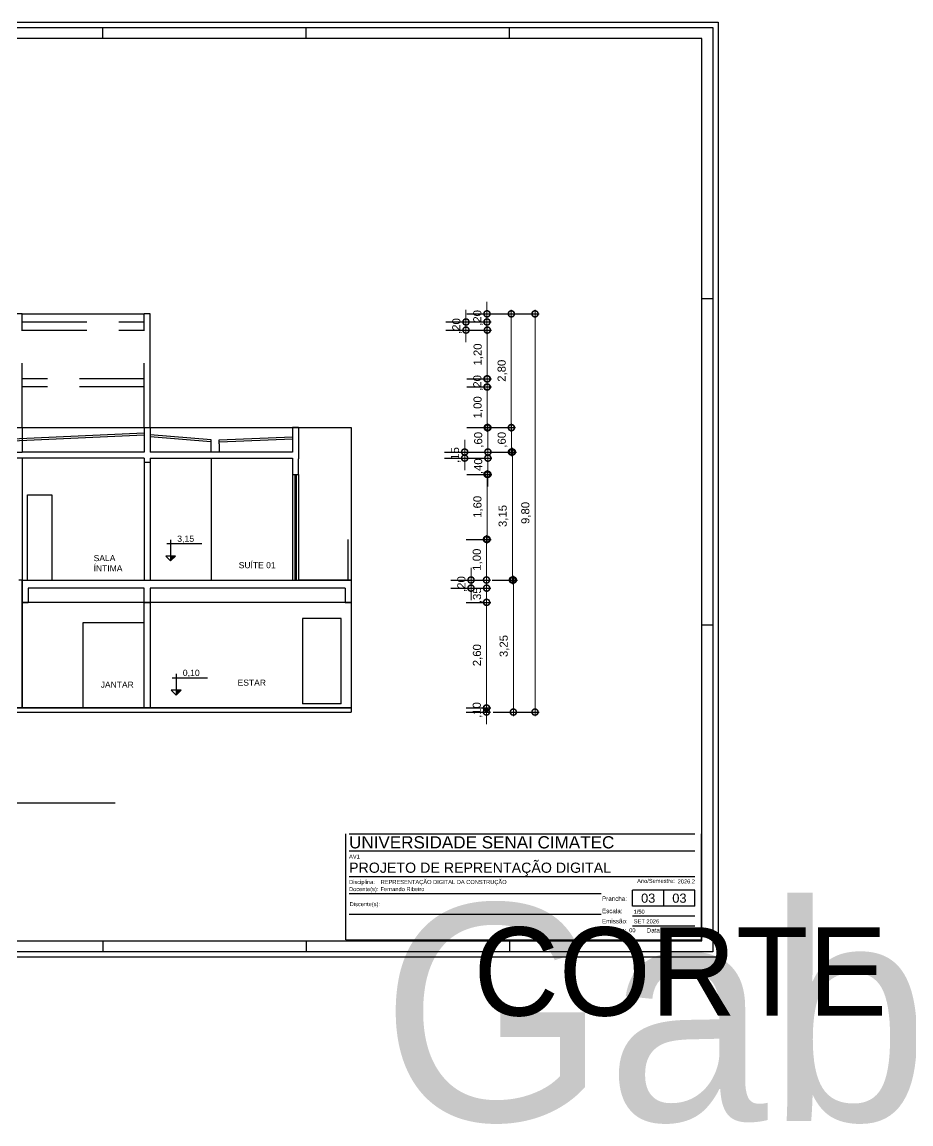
# Model space of a CAD drawing. Header units: metres. Extents: x -81278067020 to 164, y -22607194416 to 57.
# Drawn here: x 37.06 to 58.94, y 29.57 to 56.69 of the extents above; entities that cross this region are included whole.
import ezdxf
from ezdxf.enums import TextEntityAlignment as Align

# ---------------------------------------------------------------- set-up
doc = ezdxf.new("R2018")
doc.units = ezdxf.units.M
doc.header["$LTSCALE"] = 0.25
doc.linetypes.add('HIDDEN', pattern=[9.525, 6.35, -3.175])
doc.layers.add('0_MRG_AUX', color=7, linetype='Continuous', true_color=0xecbcd1, plot=False)
doc.layers.add('CAR_0', color=7, linetype='Continuous', true_color=0xff6b00, plot=False)
for name, color, linetype in [('ARQ_ALV CT', 5, 'Continuous'), ('ARQ_ALV VS', 2, 'Continuous'), ('ARQ_CONC CT', 6, 'Continuous'), ('ARQ_DIV', 3, 'Continuous'), ('ARQ_ESQ CT', 30, 'Continuous'), ('ARQ_METAL CT', 2, 'Continuous'), ('ARQ_METAL VS', 1, 'Continuous'), ('ARQ_MOB 02', 2, 'Continuous'), ('ARQ_PROJ INF', 1, 'HIDDEN'), ('ARQ_TXT 01', 1, 'Continuous'), ('CAR_LINHAS_CINZA', 8, 'Continuous'), ('CAR_LINHAS_DESTAQUE', 3, 'Continuous'), ('CAR_TEXTO_CINZA', 8, 'Continuous'), ('CAR_TEXTO_PRETO', 1, 'Continuous'), ('MRG_EXTERNA', 1, 'Continuous'), ('MRG_INTERNA', 2, 'Continuous'), ('SIMB_01', 1, 'Continuous'), ('SIMB_02', 2, 'Continuous'), ('SIMB_PREENCHIMENTO', 253, 'Continuous'), ('SIMB_TXT', 1, 'Continuous')]:
    doc.layers.add(name, color=color, linetype=linetype)
doc.layers.add('ARQ_COTA_AZUL', color=5, linetype='Continuous', lineweight=20, true_color=0x0000ff)
doc.styles.add('Annot_2.0mm', font='arial.ttf', dxfattribs={"height": 2})
doc.styles.add('Arial', font='arial.ttf')
doc.styles.add('cota', font='arial.ttf')
doc.styles.add('SIMB', font='arial.ttf')
doc.styles.get("Standard").update_dxf_attribs({"font": 'arial.ttf'})
doc.dimstyles.new('Info 01 - annot', dxfattribs={"dimtxt": 2, "dimasz": 3, "dimexe": 1, "dimexo": 1, "dimgap": 1, "dimtad": 1, "dimzin": 4, "dimtxsty": 'cota', "dimblk": 'DOTSMALL', "dimcen": 2, "dimdle": 1, "dimclrd": 256, "dimclre": 256, "dimclrt": 1, "dimazin": 2, "dimtfac": 0.09, "dimtix": 1, "dimtmove": 2, "dimatfit": 2, "dimfxl": 5, "dimfxlon": 1, "dimtolj": 1, "dimtzin": 4, "dimlwd": -1, "dimarcsym": 1})

# ---------------------------------------------------------------- blocks, each defined once
blk = doc.blocks.new('FORMATO_A0mmD')
at = {"layer": '0_MRG_AUX'}
blk.add_lwpolyline([(0, 851), (0, 0), (-1199, 0), (-1199, 851)], close=True, dxfattribs=at)
at = {"layer": 'MRG_EXTERNA'}
blk.add_lwpolyline([(-5, 846), (-5, 5), (-1194, 5), (-1194, 846)], close=True, dxfattribs=at)
at = {"layer": 'MRG_INTERNA'}
for p, q in [((-984, 836), (-984, 846)), ((-864.5, 836), (-864.5, 846)), ((-745, 836), (-745, 846)), ((-745, 836), (-745, 846)), ((-560, 836), (-560, 846)), ((-375, 836), (-375, 846)), ((-190, 836), (-190, 846)), ((-1169, 836), (-1169, 15)), ((-15, 836), (-1169, 836)), ((-15, 15), (-15, 836)), ((-1169, 599), (-1194, 599)), ((-5, 599), (-15, 599)), ((-1169, 302), (-1194, 302)), ((-5, 302), (-15, 302)), ((-1169, 15), (-15, 15)), ((-984, 15), (-984, 5)), ((-864.5, 15), (-864.5, 5)), ((-745, 15), (-745, 5)), ((-745, 15), (-745, 5)), ((-560, 15), (-560, 5)), ((-375, 15), (-375, 5)), ((-190, 15), (-190, 5))]:
    blk.add_line(p, q, dxfattribs=at)
blk = doc.blocks.new('carimbo')
at = {"layer": 'CAR_0'}
for p, q in [((-0.175, 0), (-0.175, 0.05225)), ((0, 0), (0, 0.05225)), ((-0.175, 0), (0, 0))]:
    blk.add_line(p, q, dxfattribs=at)
at = {"layer": 'CAR_LINHAS_CINZA'}
for p, q in [((-0.17336, 0.05225), (-0.00329, 0.05225)), ((-0.17336, 0.04375), (-0.00329, 0.04375)), ((-0.00329, 0.031), (-0.17336, 0.031)), ((-0.04936, 0.02275), (-0.17336, 0.02275)), ((-0.04936, 0.0125), (-0.17336, 0.0125))]:
    blk.add_line(p, q, dxfattribs=at)
at = {"layer": 'CAR_LINHAS_DESTAQUE'}
for p, q in [((-0.00329, 0.02443), (-0.03396, 0.02443)), ((-0.03396, 0.01665), (-0.03396, 0.02443)), ((-0.01862, 0.01665), (-0.01862, 0.02443)), ((-0.00329, 0.01665), (-0.00329, 0.02443)), ((-0.00329, 0.01665), (-0.03396, 0.01665))]:
    blk.add_line(p, q, dxfattribs=at)
at = {"layer": 'CAR_TEXTO_CINZA'}
for p, q in [((-0.00329, 0.01165), (-0.03396, 0.01165)), ((-0.00329, 0.00685), (-0.03396, 0.00685))]:
    blk.add_line(p, q, dxfattribs=at)
at = {"layer": 'CAR_TEXTO_CINZA', "style": 'Arial'}
for s, height, p in [('Disciplina:', 0.002, (-0.17336, 0.0275)), ('Ano/Semestre:', 0.002, (-0.03171, 0.02803)), ('Docente(s):', 0.002, (-0.17336, 0.024)), ('Prancha: ', 0.0022, (-0.049, 0.01921)), ('Escala:', 0.0022, (-0.049, 0.01315)), ('Emissão:', 0.0022, (-0.049, 0.00815)), ('Revisão: ', 0.0022, (-0.049, 0.00365)), ('Data:', 0.0022, (-0.02701, 0.00365))]:
    blk.add_text(s, height=height, dxfattribs=at).set_placement(p)
blk.add_text('Discente(s):', height=0.002, dxfattribs=at).set_placement((-0.17305, 0.01762), align=Align.MIDDLE_LEFT)
at = {"layer": 'CAR_TEXTO_CINZA', "style": 'Arial', "flags": 8}
blk.add_attdef('FASE', (-0.17336, 0.04), '', height=0.002, dxfattribs=at)
blk.add_attdef('A/S', text='', height=0.002, dxfattribs=at).set_placement((-0.00329, 0.02776), align=Align.RIGHT)
at = {"layer": 'CAR_TEXTO_PRETO', "lineweight": 30, "flags": 104}
blk.add_attdef('TITULO_01', text='', height=0.003, dxfattribs=at).set_placement((-0.11218, 0.00625), align=Align.MIDDLE_CENTER)
at = {"layer": 'CAR_TEXTO_PRETO', "linetype": 'Continuous', "style": 'Arial', "flags": 8}
for tag, p, height in [('IES-CURSO', (-0.17336, 0.045), 0.006), ('NOME', (-0.17336, 0.033), 0.005)]:
    blk.add_attdef(tag, p, '', height=height, dxfattribs=at)
at = {"layer": 'CAR_TEXTO_PRETO', "style": 'Arial', "flags": 8}
for tag, p in [('DISCIPLINA', (-0.15782, 0.0275)), ('DOCENTE', (-0.15788, 0.024)), ('REVN', (-0.03563, 0.00379)), ('DATAEMISSÃO', (-0.03335, 0.00815))]:
    blk.add_attdef(tag, p, '', height=0.002, dxfattribs=at)
for tag, p in [('NUM', (-0.02629, 0.02054)), ('TOT', (-0.01095, 0.02054))]:
    blk.add_attdef(tag, text='', height=0.0045, dxfattribs=at).set_placement(p, align=Align.MIDDLE_CENTER)
at = {"layer": 'CAR_TEXTO_PRETO', "lineweight": 30, "flags": 104}
blk.add_attdef('DISCENTE', text='', height=0.002, dxfattribs=at).set_placement((-0.15757, 0.01762), align=Align.MIDDLE_LEFT)
at = {"layer": 'CAR_TEXTO_PRETO', "style": 'Arial'}
blk.add_attdef('ESCALA', (-0.03346, 0.01285), '', height=0.002, dxfattribs=at)
at = {"layer": 'CAR_TEXTO_PRETO', "style": 'Arial', "flags": 8}
blk.add_attdef('REVDATA', text='', height=0.002, dxfattribs=at).set_placement((-0.00337, 0.00365), align=Align.RIGHT)
blk = doc.blocks.new('TITULO')
at = {"layer": 'SIMB_02'}
blk.add_line((6, 0), (81, 0), dxfattribs=at)
blk.add_circle((0, 0), 6, dxfattribs=at)
at = {"layer": 'SIMB_TXT', "style": 'SIMB'}
blk.add_text('ESCALA:', height=2, dxfattribs=at).set_placement((8.94, -4.58))
blk.add_attdef('TITULO_DO_DESENHO', text='', height=4.5, dxfattribs=at).set_placement((10.02, 1), align=Align.BOTTOM_LEFT)
blk.add_attdef('NUM', text='', height=4.5, dxfattribs=at).set_placement((0, 0), align=Align.MIDDLE_CENTER)
blk.add_attdef('ESCALA', (21.3, -4.58), '', height=2, dxfattribs=at)
blk = doc.blocks.new('nivel_CT_A_D')
at = {"layer": 'SIMB_PREENCHIMENTO', "transparency": 33554587}
h = blk.add_hatch(color=256, dxfattribs=at)
h.dxf.hatch_style = 1
h.paths.add_polyline_path([(1.56, 1.56), (0, 1.56), (0, 0)])
at = {"layer": 'SIMB_01'}
for p, q in [((-1.25, 5.56), (10, 5.56)), ((0, 6.81), (0, 0))]:
    blk.add_line(p, q, dxfattribs=at)
blk.add_lwpolyline([(-1.56, 1.56), (0, 0), (1.56, 1.56), (-1.56, 1.56)], dxfattribs=at)
at = {"layer": 'SIMB_TXT', "style": 'SIMB'}
blk.add_attdef('00,00', (2.12, 6.14), '', height=2, dxfattribs=at)
blk = doc.blocks.new('_DotSmall')
at = {"color": 0, "linetype": 'ByBlock', "const_width": 0.5}
blk.add_lwpolyline([(-0.0625, 0, 1), (0.0625, 0, 1)], format="xyb", close=True, dxfattribs=at)
blk = doc.blocks.new('*D364')
at = {"layer": 'ARQ_COTA_AZUL', "lineweight": -2, "transparency": 16777216}
for p, q in [((49.19, 49.511), (49.79, 49.511)), ((49.19, 39.711), (49.79, 39.711))]:
    blk.add_line(p, q, dxfattribs=at)
at = {"layer": 'ARQ_COTA_AZUL', "transparency": 16777216}
blk.add_line((49.69, 39.611), (49.69, 49.611), dxfattribs=at)
at = {"layer": 'ARQ_COTA_AZUL', "transparency": 16777216, "xscale": 0.3, "yscale": 0.3, "zscale": 0.3}
for p, rotation in [((49.69, 49.511), 90), ((49.69, 39.711), 270)]:
    blk.add_blockref('_DotSmall', p, dxfattribs=dict(at, rotation=rotation))
at = {"layer": 'ARQ_COTA_AZUL', "color": 1, "transparency": 16777216, "insert": (49.47, 44.611), "char_height": 0.2, "attachment_point": 5, "rotation": 90, "style": 'cota'}
blk.add_mtext('\\A1;9,80', dxfattribs=at)
blk = doc.blocks.new('*D365')
at = {"layer": 'ARQ_COTA_AZUL', "lineweight": -2, "transparency": 16777216}
for p, q in [((48.657, 42.961), (49.257, 42.961)), ((48.657, 39.711), (49.257, 39.711))]:
    blk.add_line(p, q, dxfattribs=at)
at = {"layer": 'ARQ_COTA_AZUL', "transparency": 16777216}
blk.add_line((49.157, 39.611), (49.157, 43.061), dxfattribs=at)
at = {"layer": 'ARQ_COTA_AZUL', "transparency": 16777216, "xscale": 0.3, "yscale": 0.3, "zscale": 0.3}
for p, rotation in [((49.157, 42.961), 90), ((49.157, 39.711), 270)]:
    blk.add_blockref('_DotSmall', p, dxfattribs=dict(at, rotation=rotation))
at = {"layer": 'ARQ_COTA_AZUL', "color": 1, "transparency": 16777216, "insert": (48.937, 41.336), "char_height": 0.2, "attachment_point": 5, "rotation": 90, "style": 'cota'}
blk.add_mtext('\\A1;3,25', dxfattribs=at)
blk = doc.blocks.new('*D366')
at = {"layer": 'ARQ_COTA_AZUL', "lineweight": -2, "transparency": 16777216}
for p, q in [((48.632, 46.111), (49.232, 46.111)), ((48.632, 42.961), (49.232, 42.961))]:
    blk.add_line(p, q, dxfattribs=at)
at = {"layer": 'ARQ_COTA_AZUL', "transparency": 16777216}
blk.add_line((49.132, 42.861), (49.132, 46.211), dxfattribs=at)
at = {"layer": 'ARQ_COTA_AZUL', "transparency": 16777216, "xscale": 0.3, "yscale": 0.3, "zscale": 0.3}
for p, rotation in [((49.132, 46.111), 90), ((49.132, 42.961), 270)]:
    blk.add_blockref('_DotSmall', p, dxfattribs=dict(at, rotation=rotation))
at = {"layer": 'ARQ_COTA_AZUL', "color": 1, "transparency": 16777216, "insert": (48.912, 44.536), "char_height": 0.2, "attachment_point": 5, "rotation": 90, "style": 'cota'}
blk.add_mtext('\\A1;3,15', dxfattribs=at)
blk = doc.blocks.new('*D367')
at = {"layer": 'ARQ_COTA_AZUL', "lineweight": -2, "transparency": 16777216}
for p, q in [((48.61, 46.711), (49.21, 46.711)), ((48.61, 46.111), (49.21, 46.111))]:
    blk.add_line(p, q, dxfattribs=at)
at = {"layer": 'ARQ_COTA_AZUL', "transparency": 16777216}
blk.add_line((49.11, 46.011), (49.11, 46.811), dxfattribs=at)
at = {"layer": 'ARQ_COTA_AZUL', "transparency": 16777216, "xscale": 0.3, "yscale": 0.3, "zscale": 0.3}
for p, rotation in [((49.11, 46.711), 90), ((49.11, 46.111), 270)]:
    blk.add_blockref('_DotSmall', p, dxfattribs=dict(at, rotation=rotation))
at = {"layer": 'ARQ_COTA_AZUL', "color": 1, "transparency": 16777216, "insert": (48.889, 46.411), "char_height": 0.2, "attachment_point": 5, "rotation": 90, "style": 'cota'}
blk.add_mtext('\\A1;,60', dxfattribs=at)
blk = doc.blocks.new('*D368')
at = {"layer": 'ARQ_COTA_AZUL', "lineweight": -2, "transparency": 16777216}
for p, q in [((48.607, 49.511), (49.207, 49.511)), ((48.607, 46.711), (49.207, 46.711))]:
    blk.add_line(p, q, dxfattribs=at)
at = {"layer": 'ARQ_COTA_AZUL', "transparency": 16777216}
blk.add_line((49.107, 46.611), (49.107, 49.611), dxfattribs=at)
at = {"layer": 'ARQ_COTA_AZUL', "transparency": 16777216, "xscale": 0.3, "yscale": 0.3, "zscale": 0.3}
for p, rotation in [((49.107, 49.511), 90), ((49.107, 46.711), 270)]:
    blk.add_blockref('_DotSmall', p, dxfattribs=dict(at, rotation=rotation))
at = {"layer": 'ARQ_COTA_AZUL', "color": 1, "transparency": 16777216, "insert": (48.887, 48.111), "char_height": 0.2, "attachment_point": 5, "rotation": 90, "style": 'cota'}
blk.add_mtext('\\A1;2,80', dxfattribs=at)
blk = doc.blocks.new('*D369')
at = {"layer": 'ARQ_COTA_AZUL', "transparency": 16777216}
for p, q in [((48.508, 49.511), (48.508, 49.811)), ((48.508, 49.511), (48.508, 49.311)), ((48.508, 49.311), (48.508, 49.011))]:
    blk.add_line(p, q, dxfattribs=at)
at = {"layer": 'ARQ_COTA_AZUL', "lineweight": -2, "transparency": 16777216}
for p, q in [((48.008, 49.511), (48.608, 49.511)), ((48.008, 49.311), (48.608, 49.311))]:
    blk.add_line(p, q, dxfattribs=at)
at = {"layer": 'ARQ_COTA_AZUL', "transparency": 16777216, "xscale": 0.3, "yscale": 0.3, "zscale": 0.3}
for p, rotation in [((48.508, 49.511), 270), ((48.508, 49.311), 90)]:
    blk.add_blockref('_DotSmall', p, dxfattribs=dict(at, rotation=rotation))
at = {"layer": 'ARQ_COTA_AZUL', "color": 1, "transparency": 16777216, "insert": (48.288, 49.411), "char_height": 0.2, "attachment_point": 5, "rotation": 90, "style": 'cota'}
blk.add_mtext('\\A1;,20', dxfattribs=at)
blk = doc.blocks.new('*D370')
at = {"layer": 'ARQ_COTA_AZUL', "transparency": 16777216}
for p, q in [((47.991, 49.311), (47.991, 49.611)), ((47.991, 49.311), (47.991, 49.111)), ((47.991, 49.111), (47.991, 48.811))]:
    blk.add_line(p, q, dxfattribs=at)
at = {"layer": 'ARQ_COTA_AZUL', "lineweight": -2, "transparency": 16777216}
for p, q in [((47.491, 49.311), (48.091, 49.311)), ((47.491, 49.111), (48.091, 49.111))]:
    blk.add_line(p, q, dxfattribs=at)
at = {"layer": 'ARQ_COTA_AZUL', "transparency": 16777216, "xscale": 0.3, "yscale": 0.3, "zscale": 0.3}
for p, rotation in [((47.991, 49.311), 270), ((47.991, 49.111), 90)]:
    blk.add_blockref('_DotSmall', p, dxfattribs=dict(at, rotation=rotation))
at = {"layer": 'ARQ_COTA_AZUL', "color": 1, "transparency": 16777216, "insert": (47.771, 49.211), "char_height": 0.2, "attachment_point": 5, "rotation": 90, "style": 'cota'}
blk.add_mtext('\\A1;,20', dxfattribs=at)
blk = doc.blocks.new('*D371')
at = {"layer": 'ARQ_COTA_AZUL', "lineweight": -2, "transparency": 16777216}
for p, q in [((48.016, 49.111), (48.616, 49.111)), ((48.016, 47.911), (48.616, 47.911))]:
    blk.add_line(p, q, dxfattribs=at)
at = {"layer": 'ARQ_COTA_AZUL', "transparency": 16777216}
blk.add_line((48.516, 49.211), (48.516, 47.811), dxfattribs=at)
at = {"layer": 'ARQ_COTA_AZUL', "transparency": 16777216, "xscale": 0.3, "yscale": 0.3, "zscale": 0.3}
for p, rotation in [((48.516, 49.111), 90), ((48.516, 47.911), 270)]:
    blk.add_blockref('_DotSmall', p, dxfattribs=dict(at, rotation=rotation))
at = {"layer": 'ARQ_COTA_AZUL', "color": 1, "transparency": 16777216, "insert": (48.296, 48.511), "char_height": 0.2, "attachment_point": 5, "rotation": 90, "style": 'cota'}
blk.add_mtext('\\A1;1,20', dxfattribs=at)
blk = doc.blocks.new('*D372')
at = {"layer": 'ARQ_COTA_AZUL', "transparency": 16777216}
for p, q in [((48.509, 47.911), (48.509, 48.211)), ((48.509, 47.911), (48.509, 47.711)), ((48.509, 47.711), (48.509, 47.411))]:
    blk.add_line(p, q, dxfattribs=at)
at = {"layer": 'ARQ_COTA_AZUL', "lineweight": -2, "transparency": 16777216}
for p, q in [((48.009, 47.911), (48.609, 47.911)), ((48.009, 47.711), (48.609, 47.711))]:
    blk.add_line(p, q, dxfattribs=at)
at = {"layer": 'ARQ_COTA_AZUL', "transparency": 16777216, "xscale": 0.3, "yscale": 0.3, "zscale": 0.3}
for p, rotation in [((48.509, 47.911), 270), ((48.509, 47.711), 90)]:
    blk.add_blockref('_DotSmall', p, dxfattribs=dict(at, rotation=rotation))
at = {"layer": 'ARQ_COTA_AZUL', "color": 1, "transparency": 16777216, "insert": (48.288, 47.811), "char_height": 0.2, "attachment_point": 5, "rotation": 90, "style": 'cota'}
blk.add_mtext('\\A1;,20', dxfattribs=at)
blk = doc.blocks.new('*D373')
at = {"layer": 'ARQ_COTA_AZUL', "transparency": 16777216}
blk.add_line((48.515, 47.811), (48.515, 46.611), dxfattribs=at)
at = {"layer": 'ARQ_COTA_AZUL', "lineweight": -2, "transparency": 16777216}
for p, q in [((48.015, 47.711), (48.615, 47.711)), ((48.015, 46.711), (48.615, 46.711))]:
    blk.add_line(p, q, dxfattribs=at)
at = {"layer": 'ARQ_COTA_AZUL', "transparency": 16777216, "xscale": 0.3, "yscale": 0.3, "zscale": 0.3}
for p, rotation in [((48.515, 47.711), 90), ((48.515, 46.711), 270)]:
    blk.add_blockref('_DotSmall', p, dxfattribs=dict(at, rotation=rotation))
at = {"layer": 'ARQ_COTA_AZUL', "color": 1, "transparency": 16777216, "insert": (48.294, 47.211), "char_height": 0.2, "attachment_point": 5, "rotation": 90, "style": 'cota'}
blk.add_mtext('\\A1;1,00', dxfattribs=at)
blk = doc.blocks.new('*D374')
at = {"layer": 'ARQ_COTA_AZUL', "lineweight": -2, "transparency": 16777216}
for p, q in [((48.03, 46.711), (48.63, 46.711)), ((48.03, 46.111), (48.63, 46.111))]:
    blk.add_line(p, q, dxfattribs=at)
at = {"layer": 'ARQ_COTA_AZUL', "transparency": 16777216}
blk.add_line((48.53, 46.811), (48.53, 46.011), dxfattribs=at)
at = {"layer": 'ARQ_COTA_AZUL', "transparency": 16777216, "xscale": 0.3, "yscale": 0.3, "zscale": 0.3}
for p, rotation in [((48.53, 46.711), 90), ((48.53, 46.111), 270)]:
    blk.add_blockref('_DotSmall', p, dxfattribs=dict(at, rotation=rotation))
at = {"layer": 'ARQ_COTA_AZUL', "color": 1, "transparency": 16777216, "insert": (48.31, 46.411), "char_height": 0.2, "attachment_point": 5, "rotation": 90, "style": 'cota'}
blk.add_mtext('\\A1;,60', dxfattribs=at)
blk = doc.blocks.new('*D375')
at = {"layer": 'ARQ_COTA_AZUL', "transparency": 16777216}
for p, q in [((47.959, 46.111), (47.959, 46.411)), ((47.959, 46.111), (47.959, 45.961)), ((47.959, 45.961), (47.959, 45.661))]:
    blk.add_line(p, q, dxfattribs=at)
at = {"layer": 'ARQ_COTA_AZUL', "lineweight": -2, "transparency": 16777216}
for p, q in [((47.459, 46.111), (48.059, 46.111)), ((47.459, 45.961), (48.059, 45.961))]:
    blk.add_line(p, q, dxfattribs=at)
at = {"layer": 'ARQ_COTA_AZUL', "transparency": 16777216, "xscale": 0.3, "yscale": 0.3, "zscale": 0.3}
for p, rotation in [((47.959, 46.111), 270), ((47.959, 45.961), 90)]:
    blk.add_blockref('_DotSmall', p, dxfattribs=dict(at, rotation=rotation))
at = {"layer": 'ARQ_COTA_AZUL', "color": 1, "transparency": 16777216, "insert": (47.739, 46.036), "char_height": 0.2, "attachment_point": 5, "rotation": 90, "style": 'cota'}
blk.add_mtext('\\A1;,15', dxfattribs=at)
blk = doc.blocks.new('*D376')
at = {"layer": 'ARQ_COTA_AZUL', "transparency": 16777216}
for p, q in [((48.53, 45.961), (48.53, 46.261)), ((48.53, 45.961), (48.53, 45.561)), ((48.53, 45.561), (48.53, 45.261))]:
    blk.add_line(p, q, dxfattribs=at)
at = {"layer": 'ARQ_COTA_AZUL', "lineweight": -2, "transparency": 16777216}
for p, q in [((48.03, 45.961), (48.63, 45.961)), ((48.03, 45.561), (48.63, 45.561))]:
    blk.add_line(p, q, dxfattribs=at)
at = {"layer": 'ARQ_COTA_AZUL', "transparency": 16777216, "xscale": 0.3, "yscale": 0.3, "zscale": 0.3}
for p, rotation in [((48.53, 45.961), 270), ((48.53, 45.561), 90)]:
    blk.add_blockref('_DotSmall', p, dxfattribs=dict(at, rotation=rotation))
at = {"layer": 'ARQ_COTA_AZUL', "color": 1, "transparency": 16777216, "insert": (48.309, 45.761), "char_height": 0.2, "attachment_point": 5, "rotation": 90, "style": 'cota'}
blk.add_mtext('\\A1;,40', dxfattribs=at)
blk = doc.blocks.new('*D377')
at = {"layer": 'ARQ_COTA_AZUL', "lineweight": -2, "transparency": 16777216}
for p, q in [((48.011, 45.561), (48.611, 45.561)), ((48.011, 43.961), (48.611, 43.961))]:
    blk.add_line(p, q, dxfattribs=at)
at = {"layer": 'ARQ_COTA_AZUL', "transparency": 16777216}
blk.add_line((48.511, 45.661), (48.511, 43.861), dxfattribs=at)
at = {"layer": 'ARQ_COTA_AZUL', "transparency": 16777216, "xscale": 0.3, "yscale": 0.3, "zscale": 0.3}
for p, rotation in [((48.511, 45.561), 90), ((48.511, 43.961), 270)]:
    blk.add_blockref('_DotSmall', p, dxfattribs=dict(at, rotation=rotation))
at = {"layer": 'ARQ_COTA_AZUL', "color": 1, "transparency": 16777216, "insert": (48.291, 44.761), "char_height": 0.2, "attachment_point": 5, "rotation": 90, "style": 'cota'}
blk.add_mtext('\\A1;1,60', dxfattribs=at)
blk = doc.blocks.new('*D378')
at = {"layer": 'ARQ_COTA_AZUL', "lineweight": -2, "transparency": 16777216}
for p, q in [((47.995, 43.961), (48.595, 43.961)), ((47.995, 42.961), (48.595, 42.961))]:
    blk.add_line(p, q, dxfattribs=at)
at = {"layer": 'ARQ_COTA_AZUL', "transparency": 16777216}
blk.add_line((48.495, 44.061), (48.495, 42.861), dxfattribs=at)
at = {"layer": 'ARQ_COTA_AZUL', "transparency": 16777216, "xscale": 0.3, "yscale": 0.3, "zscale": 0.3}
for p, rotation in [((48.495, 43.961), 90), ((48.495, 42.961), 270)]:
    blk.add_blockref('_DotSmall', p, dxfattribs=dict(at, rotation=rotation))
at = {"layer": 'ARQ_COTA_AZUL', "color": 1, "transparency": 16777216, "insert": (48.275, 43.461), "char_height": 0.2, "attachment_point": 5, "rotation": 90, "style": 'cota'}
blk.add_mtext('\\A1;1,00', dxfattribs=at)
blk = doc.blocks.new('*D379')
at = {"layer": 'ARQ_COTA_AZUL', "transparency": 16777216}
for p, q in [((48.115, 42.961), (48.115, 43.261)), ((48.115, 42.761), (48.115, 42.961)), ((48.115, 42.761), (48.115, 42.461))]:
    blk.add_line(p, q, dxfattribs=at)
at = {"layer": 'ARQ_COTA_AZUL', "lineweight": -2, "transparency": 16777216}
for p, q in [((47.615, 42.961), (48.215, 42.961)), ((47.615, 42.761), (48.215, 42.761))]:
    blk.add_line(p, q, dxfattribs=at)
at = {"layer": 'ARQ_COTA_AZUL', "transparency": 16777216, "xscale": 0.3, "yscale": 0.3, "zscale": 0.3}
for p, rotation in [((48.115, 42.961), 270), ((48.115, 42.761), 90)]:
    blk.add_blockref('_DotSmall', p, dxfattribs=dict(at, rotation=rotation))
at = {"layer": 'ARQ_COTA_AZUL', "color": 1, "transparency": 16777216, "insert": (47.895, 42.861), "char_height": 0.2, "attachment_point": 5, "rotation": 90, "style": 'cota'}
blk.add_mtext('\\A1;,20', dxfattribs=at)
blk = doc.blocks.new('*D380')
at = {"layer": 'ARQ_COTA_AZUL', "transparency": 16777216}
for p, q in [((48.5, 42.761), (48.5, 43.061)), ((48.5, 42.411), (48.5, 42.761)), ((48.5, 42.411), (48.5, 42.111))]:
    blk.add_line(p, q, dxfattribs=at)
at = {"layer": 'ARQ_COTA_AZUL', "lineweight": -2, "transparency": 16777216}
for p, q in [((48, 42.761), (48.6, 42.761)), ((48, 42.411), (48.6, 42.411))]:
    blk.add_line(p, q, dxfattribs=at)
at = {"layer": 'ARQ_COTA_AZUL', "transparency": 16777216, "xscale": 0.3, "yscale": 0.3, "zscale": 0.3}
for p, rotation in [((48.5, 42.761), 270), ((48.5, 42.411), 90)]:
    blk.add_blockref('_DotSmall', p, dxfattribs=dict(at, rotation=rotation))
at = {"layer": 'ARQ_COTA_AZUL', "color": 1, "transparency": 16777216, "insert": (48.28, 42.586), "char_height": 0.2, "attachment_point": 5, "rotation": 90, "style": 'cota'}
blk.add_mtext('\\A1;,35', dxfattribs=at)
blk = doc.blocks.new('*D381')
at = {"layer": 'ARQ_COTA_AZUL', "lineweight": -2, "transparency": 16777216}
for p, q in [((47.999, 42.411), (48.599, 42.411)), ((47.999, 39.811), (48.599, 39.811))]:
    blk.add_line(p, q, dxfattribs=at)
at = {"layer": 'ARQ_COTA_AZUL', "transparency": 16777216}
blk.add_line((48.499, 42.511), (48.499, 39.711), dxfattribs=at)
at = {"layer": 'ARQ_COTA_AZUL', "transparency": 16777216, "xscale": 0.3, "yscale": 0.3, "zscale": 0.3}
for p, rotation in [((48.499, 42.411), 90), ((48.499, 39.811), 270)]:
    blk.add_blockref('_DotSmall', p, dxfattribs=dict(at, rotation=rotation))
at = {"layer": 'ARQ_COTA_AZUL', "color": 1, "transparency": 16777216, "insert": (48.279, 41.111), "char_height": 0.2, "attachment_point": 5, "rotation": 90, "style": 'cota'}
blk.add_mtext('\\A1;2,60', dxfattribs=at)
blk = doc.blocks.new('*D382')
at = {"layer": 'ARQ_COTA_AZUL', "transparency": 16777216}
for p, q in [((48.495, 39.811), (48.495, 40.111)), ((48.495, 39.811), (48.495, 39.711)), ((48.495, 39.711), (48.495, 39.411))]:
    blk.add_line(p, q, dxfattribs=at)
at = {"layer": 'ARQ_COTA_AZUL', "lineweight": -2, "transparency": 16777216}
for p, q in [((47.995, 39.811), (48.595, 39.811)), ((47.995, 39.711), (48.595, 39.711))]:
    blk.add_line(p, q, dxfattribs=at)
at = {"layer": 'ARQ_COTA_AZUL', "transparency": 16777216, "xscale": 0.3, "yscale": 0.3, "zscale": 0.3}
for p, rotation in [((48.495, 39.811), 270), ((48.495, 39.711), 90)]:
    blk.add_blockref('_DotSmall', p, dxfattribs=dict(at, rotation=rotation))
at = {"layer": 'ARQ_COTA_AZUL', "color": 1, "transparency": 16777216, "insert": (48.275, 39.761), "char_height": 0.2, "attachment_point": 5, "rotation": 90, "style": 'cota'}
blk.add_mtext('\\A1;,10', dxfattribs=at)

msp = doc.modelspace()

# ---------------------------------------------------------------- linework, layer by layer
at = {"layer": 'ARQ_ALV CT'}
for p, q in [((40.068, 45.861), (40.068, 42.961)), ((40.218, 45.861), (40.218, 42.961)), ((37.068, 39.811), (37.068, 42.961)), ((45.168, 42.411), (45.168, 39.811)), ((38.568, 39.811), (38.568, 41.911)), ((38.568, 41.911), (40.068, 41.911))]:
    msp.add_line(p, q, dxfattribs=at)
at = {"layer": 'ARQ_ALV VS'}
for p, q in [((37.068, 49.511), (36.918, 49.511)), ((37.068, 49.511), (40.068, 49.511)), ((40.218, 49.511), (40.068, 49.511)), ((40.218, 46.711), (40.218, 49.511)), ((33.818, 46.711), (40.068, 46.711)), ((40.218, 46.711), (45.168, 46.711)), ((45.168, 46.711), (45.168, 42.961)), ((43.718, 45.561), (43.718, 42.961)), ((43.868, 45.561), (43.868, 42.961)), ((37.195, 42.961), (37.195, 45.061)), ((37.195, 45.061), (37.793, 45.061)), ((37.793, 45.061), (37.793, 42.961)), ((45.093, 42.961), (45.093, 43.961)), ((44.918, 42.011), (43.97, 42.011)), ((43.97, 42.011), (43.97, 39.911)), ((44.918, 39.911), (44.918, 42.011)), ((44.918, 39.911), (43.97, 39.911))]:
    msp.add_line(p, q, dxfattribs=at)
at = {"layer": 'ARQ_CONC CT'}
for p, q in [((40.068, 46.711), (40.068, 46.111)), ((40.068, 46.711), (40.218, 46.711)), ((40.218, 46.711), (40.218, 46.111)), ((43.868, 46.711), (43.718, 46.711)), ((43.718, 46.711), (43.718, 46.111)), ((43.868, 46.711), (43.868, 45.941)), ((36.918, 46.111), (37.068, 46.111)), ((40.068, 46.111), (37.068, 46.111)), ((43.718, 46.111), (40.218, 46.111)), ((37.068, 45.961), (33.818, 45.961)), ((40.068, 45.961), (37.068, 45.961)), ((37.068, 45.961), (37.068, 39.811)), ((40.068, 45.961), (40.068, 45.861)), ((40.068, 45.861), (40.218, 45.861)), ((40.218, 45.961), (43.718, 45.961)), ((40.218, 45.961), (40.218, 45.861)), ((41.718, 45.961), (41.718, 42.961)), ((43.718, 45.961), (43.718, 45.561)), ((43.868, 45.561), (43.868, 45.941)), ((43.718, 45.561), (43.868, 45.561)), ((37.068, 42.961), (36.983, 42.961)), ((37.068, 42.961), (45.168, 42.961)), ((45.168, 42.961), (43.868, 42.961)), ((45.168, 42.961), (45.168, 42.411)), ((37.068, 42.607), (37.068, 42.411)), ((40.068, 42.761), (37.218, 42.761)), ((37.218, 42.761), (37.218, 42.461)), ((40.068, 39.811), (40.068, 42.761)), ((45.018, 42.761), (40.218, 42.761)), ((40.218, 42.761), (40.218, 39.811)), ((45.018, 42.761), (45.018, 42.411)), ((37.068, 42.411), (37.218, 42.411)), ((37.218, 42.461), (37.218, 42.411)), ((40.068, 42.411), (40.218, 42.411)), ((45.018, 42.411), (45.168, 42.411)), ((31.068, 39.711), (45.168, 39.711)), ((33.668, 39.811), (45.168, 39.811)), ((45.168, 39.811), (33.668, 39.811)), ((40.068, 39.811), (38.568, 39.811)), ((40.218, 39.811), (40.068, 39.811)), ((45.168, 39.811), (45.018, 39.811)), ((45.168, 39.811), (45.168, 39.711))]:
    msp.add_line(p, q, dxfattribs=at)
at = {"layer": 'ARQ_DIV'}
msp.add_line((45.168, 42.411), (37.068, 42.411), dxfattribs=at)
at = {"layer": 'ARQ_ESQ CT'}
for p, q in [((43.778, 45.561), (43.778, 42.961)), ((43.808, 45.561), (43.808, 42.961))]:
    msp.add_line(p, q, dxfattribs=at)
at = {"layer": 'ARQ_METAL CT'}
for p, q in [((36.259, 46.411), (40.068, 46.583)), ((36.262, 46.361), (40.07, 46.533)), ((41.714, 46.361), (40.214, 46.484)), ((41.718, 46.411), (40.218, 46.534)), ((41.718, 46.311), (41.718, 46.411)), ((41.918, 46.411), (43.718, 46.487)), ((41.918, 46.311), (41.918, 46.411)), ((41.92, 46.361), (43.72, 46.437)), ((41.718, 46.111), (41.718, 46.311)), ((41.918, 46.311), (41.918, 46.111))]:
    msp.add_line(p, q, dxfattribs=at)
at = {"layer": 'ARQ_METAL VS'}
msp.add_line((37.059, 42.602), (37.068, 42.607), dxfattribs=at)
at = {"layer": 'ARQ_PROJ INF'}
for p, q in [((37.068, 46.711), (37.068, 49.511)), ((37.068, 46.711), (37.068, 49.511)), ((40.068, 46.711), (40.068, 49.511)), ((37.068, 49.311), (40.068, 49.311)), ((37.068, 49.111), (40.068, 49.111)), ((40.068, 47.911), (37.068, 47.911)), ((40.068, 47.711), (37.068, 47.711)), ((37.068, 46.711), (37.068, 46.111))]:
    msp.add_line(p, q, dxfattribs=at)

# ---------------------------------------------------------------- block references
at = {"xscale": 0.02704510082068265, "yscale": 0.02704510082068265, "zscale": 0.02704510082068265}
msp.add_blockref('FORMATO_A0mmD', (54.2, 33.678), dxfattribs=at)
at = {"xscale": 0.1, "yscale": 0.1, "zscale": 0.1}
msp.add_blockref('TITULO', (31.257, 37.479), dxfattribs=at).add_auto_attribs({'TITULO_DO_DESENHO': 'CORTE AA', 'NUM': '03', 'ESCALA': '1/50'})
ref = msp.add_blockref('carimbo', (53.792, 34.102), dxfattribs=dict(xscale=50.06632986657679, yscale=50.06632986657679, zscale=50.06632986657679))
ref.add_attrib('FASE', 'AV1', (45.113, 36.105), dxfattribs={"layer": 'CAR_TEXTO_CINZA', "height": 0.1001, "style": 'Arial'})
ref.add_attrib('NOME', 'PROJETO DE REPRENTAÇÃO DIGITAL ', (45.113, 35.755), dxfattribs={"layer": 'CAR_TEXTO_CINZA', "color": 7, "linetype": 'Continuous', "height": 0.25033, "style": 'Arial'})
ref.add_attrib('DISCIPLINA', 'REPRESENTAÇÃO DIGITAL DA CONSTRUÇÃO', (45.891, 35.479), dxfattribs={"layer": 'CAR_TEXTO_CINZA', "height": 0.10013, "style": 'Arial'})
ref.add_attrib('DOCENTE', 'Fernando Ribeiro', (45.887, 35.304), dxfattribs={"layer": 'CAR_TEXTO_CINZA', "height": 0.10013, "style": 'Arial'})
lines = msp.add_mtext('CORTE', dxfattribs={"layer": 'CAR_TEXTO_CINZA', "color": 7, "insert": (48.176, 34.415), "char_height": 2.1755, "attachment_point": 1})
ref.add_attrib('TITULO_01', '', (48.176, 34.415), dxfattribs={"flags": 104}).embed_mtext(lines)
ref.add_attrib('ESCALA', '1/50', (52.117, 34.746), dxfattribs={"layer": 'CAR_TEXTO_CINZA', "color": 3, "height": 0.1001, "style": 'Arial'})
ref.add_attrib('DATAEMISSÃO', 'SET 2026', (52.122, 34.511), dxfattribs={"layer": 'CAR_TEXTO_CINZA', "height": 0.1001, "style": 'Arial'})
ref.add_attrib('NUM', '03', dxfattribs={"layer": 'CAR_TEXTO_CINZA', "color": 7, "height": 0.2253, "style": 'Arial'}).set_placement((52.476, 35.131), align=Align.MIDDLE_CENTER)
ref.add_attrib('TOT', '03', dxfattribs={"layer": 'CAR_TEXTO_CINZA', "color": 7, "height": 0.2253, "style": 'Arial'}).set_placement((53.244, 35.131), align=Align.MIDDLE_CENTER)
ref.add_attrib('REVN', '00', (52.008, 34.292), dxfattribs={"layer": 'CAR_TEXTO_CINZA', "height": 0.1001, "style": 'Arial'})
ref.add_attrib('REVDATA', '20/09/2026', dxfattribs={"layer": 'CAR_TEXTO_CINZA', "height": 0.1001, "style": 'Arial'}).set_placement((53.624, 34.285), align=Align.RIGHT)
ref.add_attrib('IES-CURSO', 'UNIVERSIDADE SENAI CIMATEC', (45.113, 36.355), dxfattribs={"layer": 'CAR_TEXTO_CINZA', "color": 0, "linetype": 'Continuous', "height": 0.3004, "style": 'Arial'})
ref.add_attrib('A/S', '2026.2', dxfattribs={"layer": 'CAR_TEXTO_CINZA', "height": 0.1001, "style": 'Arial'}).set_placement((53.628, 35.492), align=Align.RIGHT)
lines = msp.add_mtext('Gabriel Canário Lins e Pedro Novaes', dxfattribs={"layer": 'CAR_TEXTO_CINZA', "insert": (45.903, 34.985), "char_height": 5.33531, "attachment_point": 1})
ref.add_attrib('DISCENTE', '', (45.903, 34.985), dxfattribs={"flags": 104}).embed_mtext(lines)
at = {"layer": 'ARQ_MOB 02', "xscale": 0.0768065833489314, "yscale": 0.0768065833489314, "zscale": 0.0768065833489314}
for p, values in [((40.72, 43.429), {'00,00': '3,15'}), ((40.857, 40.127), {'00,00': '0,10'})]:
    msp.add_blockref('nivel_CT_A_D', p, dxfattribs=at).add_auto_attribs(values)

# ---------------------------------------------------------------- texts
at = {"layer": 'ARQ_TXT 01', "char_height": 0.15, "width": 1.16116, "attachment_point": 1, "style": 'Annot_2.0mm'}
for s, insert in [('      SALA\\P      ÍNTIMA', (38.477, 43.575)), ('SUÍTE 01', (42.397, 43.401)), ('JANTAR', (38.999, 40.459)), ('ESTAR', (42.369, 40.51))]:
    msp.add_mtext(s, dxfattribs=dict(at, insert=insert))

# ---------------------------------------------------------------- dimensions: what is measured, and where the dimension line sits
at = {"layer": 'ARQ_COTA_AZUL'}
for base, p1, p2, picture, middle in [((48.508, 49.311), (40.118, 49.511), (40.118, 49.311), '*D369', (48.288, 49.411)), ((47.991, 49.111), (40.068, 49.311), (40.068, 49.111), '*D370', (47.771, 49.211)), ((49.107, 49.511), (40.218, 46.711), (40.218, 49.511), '*D368', (48.887, 48.111)), ((49.69, 49.511), (45.168, 39.711), (45.168, 49.511), '*D364', (49.47, 44.611)), ((48.516, 47.911), (40.068, 49.111), (40.068, 47.911), '*D371', (48.296, 48.511)), ((48.509, 47.711), (40.068, 47.911), (40.068, 47.711), '*D372', (48.288, 47.811)), ((48.515, 46.711), (40.068, 47.711), (40.068, 46.711), '*D373', (48.294, 47.211)), ((48.53, 46.111), (40.218, 46.711), (40.218, 46.111), '*D374', (48.31, 46.411)), ((49.11, 46.711), (43.718, 46.111), (43.718, 46.711), '*D367', (48.889, 46.411)), ((47.959, 45.961), (40.218, 46.111), (40.218, 45.961), '*D375', (47.739, 46.036)), ((48.53, 45.561), (43.718, 45.961), (43.718, 45.561), '*D376', (48.309, 45.761)), ((49.132, 46.111), (43.718, 42.961), (43.718, 46.111), '*D366', (48.912, 44.536)), ((48.511, 43.961), (44.598, 45.561), (44.598, 43.961), '*D377', (48.291, 44.761)), ((48.495, 42.961), (44.598, 43.961), (44.598, 42.961), '*D378', (48.275, 43.461)), ((48.115, 42.961), (45.018, 42.761), (45.018, 42.961), '*D379', (47.895, 42.861)), ((48.5, 42.761), (45.018, 42.411), (45.018, 42.761), '*D380', (48.28, 42.586)), ((49.157, 42.961), (45.168, 39.711), (45.168, 42.961), '*D365', (48.937, 41.336)), ((48.499, 39.811), (45.018, 42.411), (45.018, 39.811), '*D381', (48.279, 41.111)), ((48.495, 39.711), (45.018, 39.811), (45.018, 39.711), '*D382', (48.275, 39.761))]:
    dim = msp.add_linear_dim(base=base, p1=p1, p2=p2, angle=90, dimstyle='Info 01 - annot', dxfattribs=at)
    dim.commit()
    dim.dimension.update_dxf_attribs({"geometry": picture, "text_midpoint": middle})

doc.saveas('drawing.dxf')
